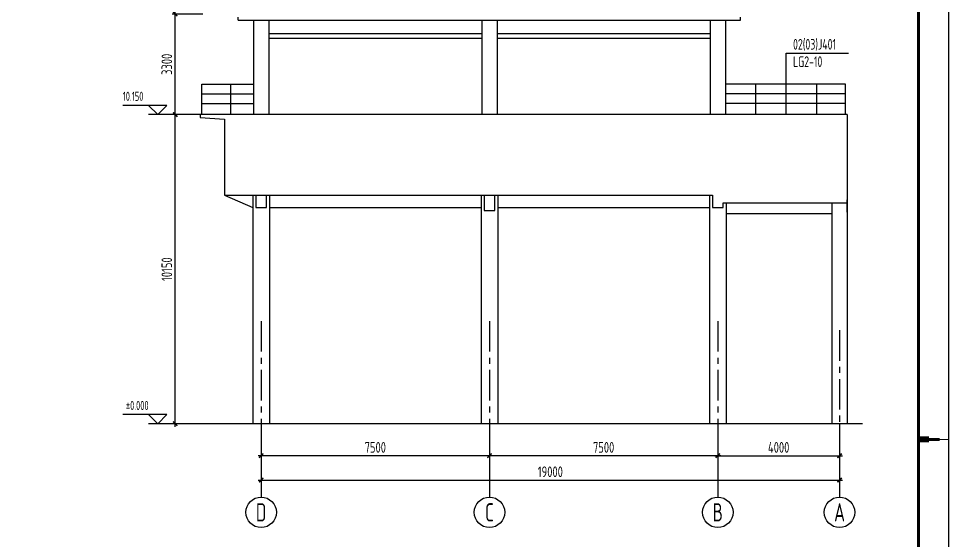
# Model space of a CAD drawing. Extents: x 665703 to 1047784, y -160603 to 92239.
# Drawn here: x 818581 to 849155, y 3078 to 20206 of the extents above; entities that cross this region are included whole.
import ezdxf
from ezdxf.enums import TextEntityAlignment as Align

# ---------------------------------------------------------------- set-up
doc = ezdxf.new("R2010")
doc.units = 0
doc.header["$LTSCALE"] = 800
doc.linetypes.add('CENTER', pattern=[2, 1.25, -0.25, 0.25, -0.25])
doc.layers.get('0').update_dxf_attribs({"linetype": 'CONTINUOUS'})
doc.layers.get('Defpoints').update_dxf_attribs({"linetype": 'CONTINUOUS'})
for name, color, linetype in [('AXIS', 4, 'CENTER'), ('DIM', 2, 'CONTINUOUS'), ('NUM', 7, 'CONTINUOUS'), ('TEXT', 7, 'CONTINUOUS'), ('THIN', 7, 'CONTINUOUS'), ('TK', 7, 'CONTINUOUS'), ('中粗', 3, 'CONTINUOUS'), ('粗线', 1, 'CONTINUOUS')]:
    doc.layers.add(name, color=color, linetype=linetype)
doc.styles.add('TSSD_Axis', font='tssdeng.shx', dxfattribs={"width": 0.7, "bigfont": 'tssdchn.shx'})
doc.styles.add('TSSD_Dimension', font='Tssdeng.shx', dxfattribs={"width": 0.75, "bigfont": 'hztxt.shx'})
doc.styles.add('TSSD_Label', font='Tssdeng.shx', dxfattribs={"width": 0.7, "bigfont": 'hztxt.shx'})
doc.styles.add('TSSD_Norm', font='Tssdeng.shx', dxfattribs={"bigfont": 'hztxt.shx'})
doc.dimstyles.new('TSSD_100_100', dxfattribs={"dimtxt": 350, "dimasz": 100, "dimexe": 100, "dimexo": 250, "dimgap": 100, "dimtad": 1, "dimdec": 0, "dimzin": 0, "dimdsep": 46, "dimtxsty": 'TSSD_Dimension', "dimblk": 'ARCHTICK', "dimcen": 0, "dimdle": 100, "dimclrt": 7, "dimadec": 0, "dimazin": 0, "dimtfac": 1, "dimtdec": 0, "dimtix": 1, "dimtmove": 2, "dimatfit": 3, "dimldrblk": 'ARCHTICK', "dimfxl": 0, "dimtolj": 1, "dimtzin": 0, "dimarcsym": 0})

# ---------------------------------------------------------------- blocks, each defined once
blk = doc.blocks.new('_ArchTick')
at = {"color": 0, "const_width": 0.5}
blk.add_lwpolyline([(-0.71, -0.71), (0.71, 0.71)], dxfattribs=at)
blk = doc.blocks.new('*D86')
at = {"layer": 'Defpoints', "color": 0, "transparency": 16777216}
for p in [(834047, 6906), (841547, 6906), (834047, 5856)]:
    blk.add_point(p, dxfattribs=at)
at = {"layer": 'DIM', "color": 0, "lineweight": -2, "transparency": 16777216}
for p, q in [((834047, 6656), (834047, 5756)), ((841547, 6656), (841547, 5756)), ((841647, 5856), (833947, 5856))]:
    blk.add_line(p, q, dxfattribs=at)
at = {"layer": 'DIM', "color": 0, "lineweight": -2, "transparency": 16777216, "xscale": 100, "yscale": 100, "zscale": 100, "rotation": 180}
blk.add_blockref('_ArchTick', (834047, 5856), dxfattribs=at)
at = {"layer": 'DIM', "color": 0, "lineweight": -2, "transparency": 16777216, "xscale": 100, "yscale": 100, "zscale": 100}
blk.add_blockref('_ArchTick', (841547, 5856), dxfattribs=at)
at = {"layer": 'DIM', "color": 7, "transparency": 16777216, "insert": (837797, 6131), "char_height": 350, "attachment_point": 5, "style": 'TSSD_Dimension'}
blk.add_mtext('\\A1;7500', dxfattribs=at)
blk = doc.blocks.new('*D87')
at = {"layer": 'Defpoints', "color": 0, "transparency": 16777216}
for p in [(826547, 6906), (834047, 6906), (826547, 5856)]:
    blk.add_point(p, dxfattribs=at)
at = {"layer": 'DIM', "color": 0, "lineweight": -2, "transparency": 16777216}
for p, q in [((826547, 6656), (826547, 5756)), ((834047, 6656), (834047, 5756)), ((834147, 5856), (826447, 5856))]:
    blk.add_line(p, q, dxfattribs=at)
at = {"layer": 'DIM', "color": 0, "lineweight": -2, "transparency": 16777216, "xscale": 100, "yscale": 100, "zscale": 100, "rotation": 180}
blk.add_blockref('_ArchTick', (826547, 5856), dxfattribs=at)
at = {"layer": 'DIM', "color": 0, "lineweight": -2, "transparency": 16777216, "xscale": 100, "yscale": 100, "zscale": 100}
blk.add_blockref('_ArchTick', (834047, 5856), dxfattribs=at)
at = {"layer": 'DIM', "color": 7, "transparency": 16777216, "insert": (830297, 6131), "char_height": 350, "attachment_point": 5, "style": 'TSSD_Dimension'}
blk.add_mtext('\\A1;7500', dxfattribs=at)
blk = doc.blocks.new('*D88')
at = {"layer": 'Defpoints', "color": 0, "transparency": 16777216}
for p in [(826547, 6906), (845547, 6906), (845547, 5056)]:
    blk.add_point(p, dxfattribs=at)
at = {"layer": 'DIM', "color": 0, "lineweight": -2, "transparency": 16777216}
for p, q in [((826547, 6656), (826547, 4956)), ((845547, 6656), (845547, 4956)), ((826447, 5056), (845647, 5056))]:
    blk.add_line(p, q, dxfattribs=at)
at = {"layer": 'DIM', "color": 0, "lineweight": -2, "transparency": 16777216, "xscale": 100, "yscale": 100, "zscale": 100, "rotation": 180}
blk.add_blockref('_ArchTick', (826547, 5056), dxfattribs=at)
at = {"layer": 'DIM', "color": 0, "lineweight": -2, "transparency": 16777216, "xscale": 100, "yscale": 100, "zscale": 100}
blk.add_blockref('_ArchTick', (845547, 5056), dxfattribs=at)
at = {"layer": 'DIM', "color": 7, "transparency": 16777216, "insert": (836047, 5331), "char_height": 350, "attachment_point": 5, "style": 'TSSD_Dimension'}
blk.add_mtext('\\A1;19000', dxfattribs=at)
blk = doc.blocks.new('*D89')
at = {"layer": 'Defpoints', "color": 0, "transparency": 16777216}
for p in [(841547, 6906), (845547, 6906), (845547, 5856)]:
    blk.add_point(p, dxfattribs=at)
at = {"layer": 'DIM', "color": 0, "lineweight": -2, "transparency": 16777216}
for p, q in [((841547, 6656), (841547, 5756)), ((845547, 6656), (845547, 5756)), ((841447, 5856), (845647, 5856))]:
    blk.add_line(p, q, dxfattribs=at)
at = {"layer": 'DIM', "color": 0, "lineweight": -2, "transparency": 16777216, "xscale": 100, "yscale": 100, "zscale": 100, "rotation": 180}
blk.add_blockref('_ArchTick', (841547, 5856), dxfattribs=at)
at = {"layer": 'DIM', "color": 0, "lineweight": -2, "transparency": 16777216, "xscale": 100, "yscale": 100, "zscale": 100}
blk.add_blockref('_ArchTick', (845547, 5856), dxfattribs=at)
at = {"layer": 'DIM', "color": 7, "transparency": 16777216, "insert": (843547, 6131), "char_height": 350, "attachment_point": 5, "style": 'TSSD_Dimension'}
blk.add_mtext('\\A1;4000', dxfattribs=at)
blk = doc.blocks.new('ts_axno')
at = {"color": 0, "linetype": 'ByBlock', "lineweight": -2}
blk.add_circle((0, 0), 0.5, dxfattribs=at)
at = {"color": 0, "linetype": 'ByBlock', "lineweight": -2, "style": 'TSSD_Axis', "width": 0.7}
blk.add_attdef('A', text='', height=0.6, dxfattribs=at).set_placement((0, 0), align=Align.MIDDLE_CENTER)
blk = doc.blocks.new('*D90')
at = {"layer": 'Defpoints', "color": 0, "transparency": 16777216}
for p in [(823724, 17056), (824547, 17056), (824886, 6906)]:
    blk.add_point(p, dxfattribs=at)
at = {"layer": 'DIM', "color": 0, "lineweight": -2, "transparency": 16777216}
for p, q in [((823724, 6806), (823724, 17156)), ((824297, 17056), (823624, 17056)), ((824636, 6906), (823624, 6906))]:
    blk.add_line(p, q, dxfattribs=at)
at = {"layer": 'DIM', "color": 0, "lineweight": -2, "transparency": 16777216, "xscale": 100, "yscale": 100, "zscale": 100}
for p, rotation in [((823724, 17056), 90), ((823724, 6906), 270)]:
    blk.add_blockref('_ArchTick', p, dxfattribs=dict(at, rotation=rotation))
at = {"layer": 'DIM', "color": 7, "transparency": 16777216, "insert": (823449, 11981), "char_height": 350, "attachment_point": 5, "rotation": 90, "style": 'TSSD_Dimension'}
blk.add_mtext('\\A1;10150', dxfattribs=at)
blk = doc.blocks.new('*D91')
at = {"layer": 'Defpoints', "color": 0, "transparency": 16777216}
for p in [(823724, 20356), (824886, 20356), (824886, 17056)]:
    blk.add_point(p, dxfattribs=at)
at = {"layer": 'DIM', "color": 0, "lineweight": -2, "transparency": 16777216}
for p, q in [((824636, 20356), (823624, 20356)), ((823724, 16956), (823724, 20456)), ((824636, 17056), (823624, 17056))]:
    blk.add_line(p, q, dxfattribs=at)
at = {"layer": 'DIM', "color": 0, "lineweight": -2, "transparency": 16777216, "xscale": 100, "yscale": 100, "zscale": 100}
for p, rotation in [((823724, 20356), 90), ((823724, 17056), 270)]:
    blk.add_blockref('_ArchTick', p, dxfattribs=dict(at, rotation=rotation))
at = {"layer": 'DIM', "color": 7, "transparency": 16777216, "insert": (823449, 18706), "char_height": 350, "attachment_point": 5, "rotation": 90, "style": 'TSSD_Dimension'}
blk.add_mtext('\\A1;3300', dxfattribs=at)
blk = doc.blocks.new('MI')
at = {"layer": 'TK'}
for points, const_width in [([(83100, 29700), (83450, 29700)], 200), ([(83100, 29700), (83800, 29700)], 100), ([(84100, 29700), (83100, 29700)], 35)]:
    blk.add_lwpolyline(points, dxfattribs=dict(at, const_width=const_width))

msp = doc.modelspace()

# ---------------------------------------------------------------- linework, layer by layer
at = {"layer": 'AXIS'}
for p, q in [((826546.9, 10273.4), (826546.9, 6906.1)), ((834046.9, 10273.4), (834046.9, 6906.1)), ((834046.9, 10273.4), (834046.9, 6906.1)), ((841546.9, 10273.4), (841546.9, 6906.1)), ((845546.9, 9974.6), (845546.9, 6906.1))]:
    msp.add_line(p, q, dxfattribs=at)
at = {"layer": 'NUM'}
for p, q in [((826546.9, 6906.1), (826546.9, 4498.6)), ((834046.9, 6906.1), (834046.9, 4498.6)), ((834046.9, 6906.1), (834046.9, 4498.6)), ((841546.9, 6906.1), (841546.9, 4498.6)), ((845546.9, 6906.1), (845546.9, 4498.6))]:
    msp.add_line(p, q, dxfattribs=at)
at = {"layer": 'TEXT'}
for p, q in [((843796.9, 18043.1), (843796.9, 19071.9)), ((843796.9, 19071.9), (845841.9, 19071.9))]:
    msp.add_line(p, q, dxfattribs=at)
at = {"layer": 'THIN'}
for p, q in [((822850.3, 17356.1), (822001.5, 17356.1)), ((823150.3, 17056.1), (822850.3, 17356.1)), ((823450.3, 17356.1), (822850.3, 17356.1)), ((823150.3, 17056.1), (823450.3, 17356.1)), ((823624.4, 17056.1), (822850.3, 17056.1)), ((823150.3, 17056.1), (823150.3, 17056.1)), ((822850.3, 7206.1), (822001.5, 7206.1)), ((823150.3, 6906.1), (822850.3, 7206.1)), ((823450.3, 7206.1), (822850.3, 7206.1)), ((823150.3, 6906.1), (823450.3, 7206.1)), ((823624.4, 6906.1), (822850.3, 6906.1)), ((823150.3, 6906.1), (823150.3, 6906.1))]:
    msp.add_line(p, q, dxfattribs=at)
at = {"layer": 'TK', "color": 2}
msp.add_lwpolyline([(849137.2, 36092.7), (765037.2, 36092.7), (765037.2, -23307.3), (849137.2, -23307.3)], close=True, dxfattribs=at)
at = {"layer": 'TK', "color": 2, "const_width": 100}
msp.add_lwpolyline([(767537.2, 35092.7), (848137.2, 35092.7), (848137.2, -22307.3), (767537.2, -22307.3)], close=True, dxfattribs=at)
at = {"layer": '中粗'}
for p, q in [((825796.9, 20156.1), (825796.9, 20256.1)), ((842296.9, 20156.1), (842296.9, 20256.1)), ((825796.9, 20156.1), (842296.9, 20156.1)), ((826296.9, 20156.1), (826296.9, 17056.1)), ((826796.9, 20156.1), (826796.9, 17056.1)), ((833796.9, 20156.1), (833796.9, 17056.1)), ((834296.9, 20156.1), (834296.9, 17056.1)), ((841296.9, 20156.1), (841296.9, 17056.1)), ((841796.9, 20156.1), (841796.9, 17056.1)), ((833796.9, 19706.1), (826796.9, 19706.1)), ((841296.9, 19706.1), (834296.9, 19706.1)), ((833796.9, 19556.1), (826796.9, 19556.1)), ((841296.9, 19556.1), (834296.9, 19556.1)), ((841796.9, 17056.1), (824546.9, 17056.1)), ((824546.9, 17056.1), (824546.9, 16956.1)), ((824546.9, 16956.1), (825346.9, 16906.1)), ((826296.9, 17056.1), (825256.7, 17056.1)), ((825346.9, 16906.1), (825346.9, 14406.1)), ((845796.9, 17056.1), (841796.9, 17056.1)), ((845796.9, 17056.1), (845796.9, 14256.1)), ((825346.9, 14406.1), (841371.9, 14406.1)), ((825346.9, 14406.1), (826271.9, 14006.1)), ((826271.9, 14406.1), (826271.9, 6906.1)), ((826371.9, 14406.1), (826371.9, 14006.1)), ((826721.9, 14006.1), (826721.9, 14406.1)), ((826821.9, 14406.1), (826821.9, 6906.1)), ((833771.9, 14406.1), (833771.9, 6906.1)), ((833871.9, 14406.1), (833871.9, 13906.1)), ((834221.9, 13906.1), (834221.9, 14406.1)), ((834321.9, 14406.1), (834321.9, 6906.1)), ((841271.9, 14406.1), (841271.9, 6906.1)), ((841371.9, 14406.1), (841371.9, 14006.1)), ((841721.9, 14006.1), (841721.9, 14156.1)), ((841721.9, 14156.1), (845796.9, 14156.1)), ((841821.9, 14156.1), (841821.9, 6906.1)), ((845296.9, 14156.1), (845296.9, 6906.1)), ((845796.9, 14256.1), (845796.9, 6906.1)), ((845796.9, 13856.1), (845796.9, 14256.1)), ((826371.9, 14006.1), (826721.9, 14006.1)), ((826821.9, 14006.1), (833771.9, 14006.1)), ((833871.9, 13906.1), (834221.9, 13906.1)), ((834321.9, 14006.1), (841271.9, 14006.1)), ((841371.9, 14006.1), (841721.9, 14006.1)), ((841821.9, 13806.1), (845296.9, 13806.1)), ((846305.1, 6906.1), (824431.1, 6906.1))]:
    msp.add_line(p, q, dxfattribs=at)
at = {"layer": '粗线'}
for p, q in [((824596.9, 17056.1), (824596.9, 18056.1)), ((824596.9, 18056.1), (826296.9, 18056.1)), ((825546.9, 17056.1), (825546.9, 18056.1)), ((845746.9, 18056.1), (841796.9, 18056.1)), ((842796.9, 17056.1), (842796.9, 18056.1)), ((843796.9, 17056.1), (843796.9, 18056.1)), ((844796.9, 17056.1), (844796.9, 18056.1)), ((845746.9, 17056.1), (845746.9, 18056.1)), ((824596.9, 17736.1), (826296.9, 17736.1)), ((845746.9, 17736.1), (841796.9, 17736.1)), ((824596.9, 17416.1), (826296.9, 17416.1)), ((845746.9, 17416.1), (841796.9, 17416.1))]:
    msp.add_line(p, q, dxfattribs=at)

# ---------------------------------------------------------------- block references
at = {"layer": 'NUM'}
ref = msp.add_blockref('ts_axno', (826546.9, 3998.6), dxfattribs=dict(at, xscale=1000, yscale=1000, zscale=1000))
ref.add_attrib('D', 'D', dxfattribs={"height": 600, "style": 'TSSD_Axis', "width": 0.7}).set_placement((826546.9, 3998.6), align=Align.MIDDLE_CENTER)
ref = msp.add_blockref('ts_axno', (834046.9, 3998.6), dxfattribs=dict(at, xscale=1000, yscale=1000, zscale=1000))
ref.add_attrib('C', 'C', dxfattribs={"height": 600, "style": 'TSSD_Axis', "width": 0.7}).set_placement((834046.9, 3998.6), align=Align.MIDDLE_CENTER)
ref = msp.add_blockref('ts_axno', (841546.9, 3998.6), dxfattribs=dict(at, xscale=1000, yscale=1000, zscale=1000))
ref.add_attrib('B', 'B', dxfattribs={"height": 600, "style": 'TSSD_Axis', "width": 0.7}).set_placement((841546.9, 3998.6), align=Align.MIDDLE_CENTER)
ref = msp.add_blockref('ts_axno', (845546.9, 3998.6), dxfattribs=dict(at, xscale=1000, yscale=1000, zscale=1000))
ref.add_attrib('B', 'A', dxfattribs={"height": 600, "style": 'TSSD_Axis', "width": 0.7}).set_placement((845546.9, 3998.6), align=Align.MIDDLE_CENTER)
at = {"layer": 'TK', "color": 2}
msp.add_blockref('MI', (765037.2, -23307.3), dxfattribs=at)

# ---------------------------------------------------------------- texts
at = {"layer": 'TEXT', "style": 'TSSD_Norm', "width": 0.7}
for s, p in [('02(03)J401', (844019.4, 19188.6)), ('LG2-10', (844019.4, 18618.9))]:
    msp.add_text(s, height=350, dxfattribs=at).set_placement(p)
at = {"layer": 'THIN', "style": 'TSSD_Label', "width": 0.7}
for s, p in [('10.150', (822680, 17416.1)), ('±0.000', (822850.3, 7266.1))]:
    msp.add_text(s, height=300, dxfattribs=at).set_placement(p, align=Align.BOTTOM_RIGHT)

# ---------------------------------------------------------------- dimensions: what is measured, and where the dimension line sits
at = {"layer": 'DIM'}
for base, p1, p2, angle, picture, middle in [((823724.4, 20356.1), (824886.4, 17056.1), (824886.4, 20356.1), 90, '*D91', (823449.4, 18706.1)), ((823724.4, 17056.1), (824886.4, 6906.1), (824546.9, 17056.1), 90, '*D90', (823449.4, 11981.1)), ((845546.9, 5855.5), (841546.9, 6906.1), (845546.9, 6906.1), 180, '*D89', (843546.9, 6130.5))]:
    dim = msp.add_linear_dim(base=base, p1=p1, p2=p2, angle=angle, dimstyle='TSSD_100_100', dxfattribs=at)
    dim.commit()
    dim.dimension.update_dxf_attribs({"geometry": picture, "text_midpoint": middle})
for base, p1, p2, picture, middle in [((826546.9, 5855.5), (834046.9, 6906.1), (826546.9, 6906.1), '*D87', (830296.9, 6130.5)), ((845546.9, 5055.5), (826546.9, 6906.1), (845546.9, 6906.1), '*D88', (836046.9, 5330.5)), ((834046.9, 5855.5), (841546.9, 6906.1), (834046.9, 6906.1), '*D86', (837796.9, 6130.5))]:
    dim = msp.add_linear_dim(base=base, p1=p1, p2=p2, dimstyle='TSSD_100_100', dxfattribs=at)
    dim.commit()
    dim.dimension.update_dxf_attribs({"geometry": picture, "text_midpoint": middle})

doc.saveas('drawing.dxf')
